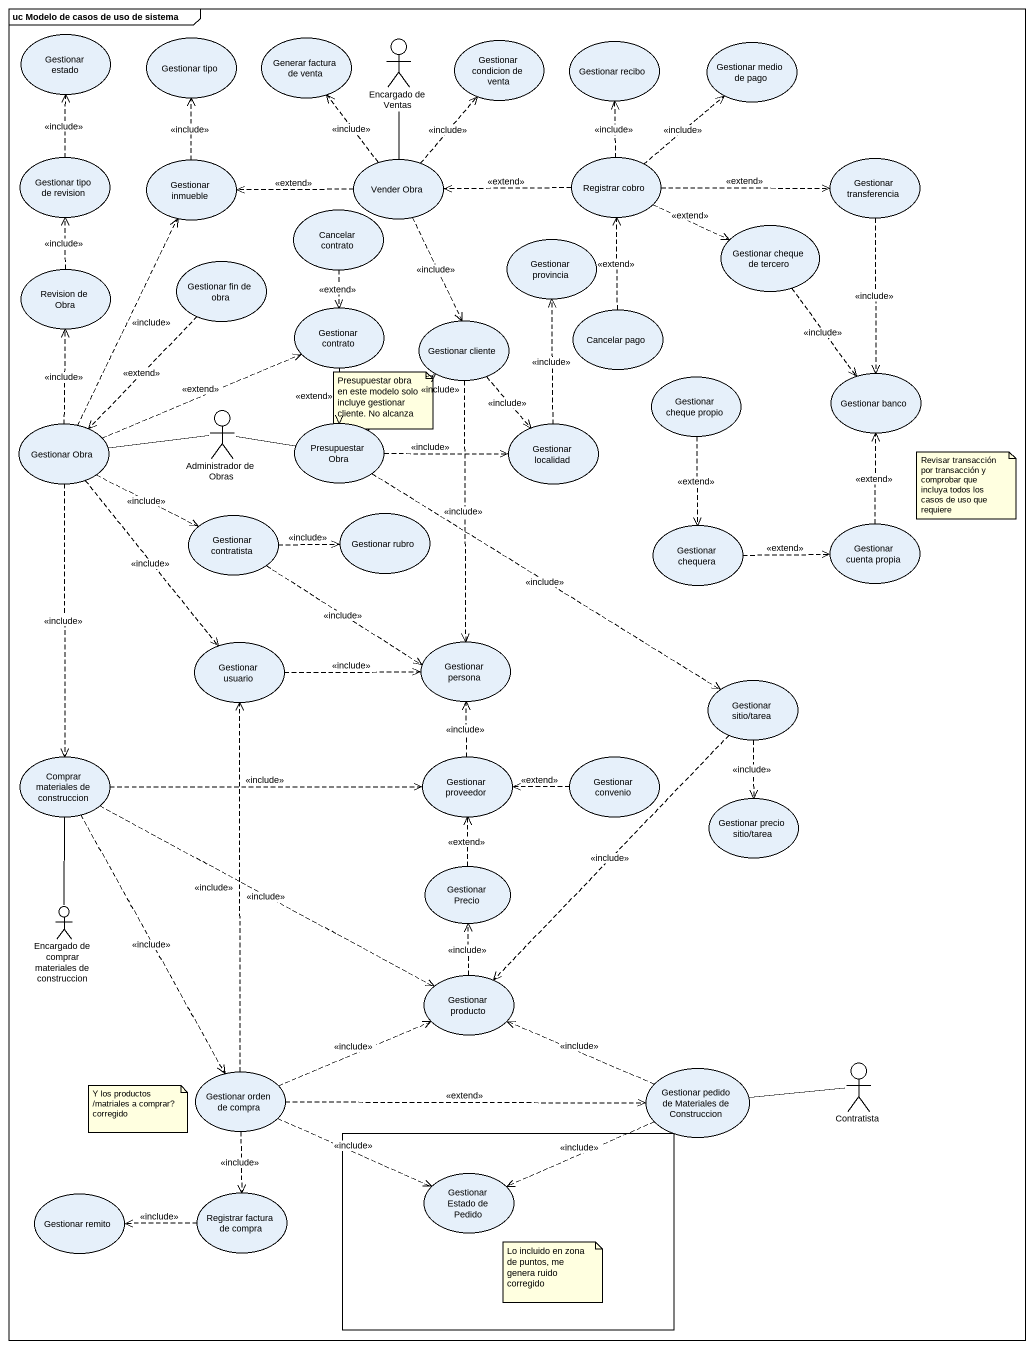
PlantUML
@startuml
mainframe uc Modelo de casos de uso de sistema
usecase "Gestionar estado" as Gestionar_estado
usecase "Gestionar tipo" as Gestionar_tipo
usecase "Generar factura de venta" as Generar_factura_de_venta
actor "Encargado de Ventas" as Encargado_de_Ventas
usecase "Gestionar condicion de venta" as Gestionar_condicion_de_venta
usecase "Gestionar recibo" as Gestionar_recibo
usecase "Gestionar medio de pago" as Gestionar_medio_de_pago
usecase "Gestionar tipo de revision" as Gestionar_tipo_de_revision
usecase "Gestionar inmueble" as Gestionar_inmueble
usecase "Vender Obra" as Vender_Obra
usecase "Registrar cobro" as Registrar_cobro
usecase "Gestionar transferencia" as Gestionar_transferencia
usecase "Cancelar contrato" as Cancelar_contrato
usecase "Gestionar provincia" as Gestionar_provincia
usecase "Gestionar cheque de tercero" as Gestionar_cheque_de_tercero
usecase "Revision de Obra" as Revision_de_Obra
usecase "Gestionar fin de obra" as Gestionar_fin_de_obra
usecase "Gestionar contrato" as Gestionar_contrato
usecase "Cancelar pago" as Cancelar_pago
usecase "Gestionar cliente" as Gestionar_cliente
usecase "Gestionar cheque propio" as Gestionar_cheque_propio
usecase "Gestionar banco" as Gestionar_banco
usecase "Gestionar Obra" as Gestionar_Obra
actor "Administrador de Obras" as Administrador_de_Obras
usecase "Presupuestar Obra" as Presupuestar_Obra
usecase "Gestionar localidad" as Gestionar_localidad
usecase "Gestionar contratista" as Gestionar_contratista
usecase "Gestionar rubro" as Gestionar_rubro
usecase "Gestionar chequera" as Gestionar_chequera
usecase "Gestionar cuenta propia" as Gestionar_cuenta_propia
usecase "Gestionar usuario" as Gestionar_usuario
usecase "Gestionar persona" as Gestionar_persona
usecase "Gestionar sitio/tarea" as Gestionar_sitio_tarea
usecase "Comprar materiales de construccion" as Comprar_materiales_de
usecase "Gestionar proveedor" as Gestionar_proveedor
usecase "Gestionar convenio" as Gestionar_convenio
usecase "Gestionar precio sitio/tarea" as Gestionar_precio_sitio_tarea
usecase "Gestionar Precio" as Gestionar_Precio
actor "Encargado de comprar materiales de construccion" as Encargado_de_comprar
usecase "Gestionar producto" as Gestionar_producto
usecase "Gestionar orden de compra" as Gestionar_orden_de_compra
usecase "Gestionar pedido de Materiales de Construccion" as Gestionar_pedido_de
actor Contratista
rectangle " " as rectangle1 {
  usecase "Gestionar Estado de Pedido" as Gestionar_Estado_de_Pedido
}
usecase "Gestionar remito" as Gestionar_remito
usecase "Registrar factura de compra" as Registrar_factura_de_compra
Encargado_de_Ventas -- Vender_Obra
Gestionar_tipo_de_revision .up.> Gestionar_estado : <<include>>
Gestionar_inmueble .up.> Gestionar_tipo : <<include>>
Vender_Obra .up.> Generar_factura_de_venta : <<include>>
Vender_Obra .up.> Gestionar_condicion_de_venta : <<include>>
Vender_Obra .left.> Gestionar_inmueble : <<extend>>
Vender_Obra ..> Gestionar_cliente : <<include>>
Registrar_cobro .up.> Gestionar_recibo : <<include>>
Registrar_cobro .up.> Gestionar_medio_de_pago : <<include>>
Registrar_cobro .left.> Vender_Obra : <<extend>>
Registrar_cobro .right.> Gestionar_transferencia : <<extend>>
Registrar_cobro .right.> Gestionar_cheque_de_tercero : <<extend>>
Gestionar_transferencia ..> Gestionar_banco : <<include>>
Cancelar_contrato ..> Gestionar_contrato : <<extend>>
Gestionar_cheque_de_tercero ..> Gestionar_banco : <<include>>
Revision_de_Obra .up.> Gestionar_tipo_de_revision : <<include>>
Gestionar_fin_de_obra ..> Gestionar_Obra : <<extend>>
Gestionar_contrato ..> Presupuestar_Obra : <<extend>>
Cancelar_pago .up.> Registrar_cobro : <<extend>>
Gestionar_cliente ..> Gestionar_localidad : <<include>>
Gestionar_cliente ..> Gestionar_persona : <<include>>
Gestionar_cheque_propio ..> Gestionar_chequera : <<extend>>
Gestionar_Obra .up.> Gestionar_inmueble : <<include>>
Gestionar_Obra .up.> Revision_de_Obra : <<include>>
Gestionar_Obra .right.> Gestionar_contrato : <<extend>>
Gestionar_Obra .right.> Gestionar_contratista : <<include>>
Gestionar_Obra ..> Gestionar_usuario : <<include>>
Gestionar_Obra ..> Comprar_materiales_de : <<include>>
Administrador_de_Obras -left- Gestionar_Obra
Administrador_de_Obras -right- Presupuestar_Obra
Presupuestar_Obra .up.> Gestionar_cliente : <<include>>
Presupuestar_Obra .right.> Gestionar_localidad : <<include>>
Presupuestar_Obra ..> Gestionar_sitio_tarea : <<include>>
Gestionar_localidad .up.> Gestionar_provincia : <<include>>
Gestionar_contratista .right.> Gestionar_rubro : <<include>>
Gestionar_contratista .right.> Gestionar_persona : <<include>>
Gestionar_chequera .right.> Gestionar_cuenta_propia : <<extend>>
Gestionar_cuenta_propia .up.> Gestionar_banco : <<extend>>
Gestionar_usuario .right.> Gestionar_persona : <<include>>
Gestionar_sitio_tarea ..> Gestionar_precio_sitio_tarea : <<include>>
Gestionar_sitio_tarea ..> Gestionar_producto : <<include>>
Comprar_materiales_de .right.> Gestionar_proveedor : <<include>>
Comprar_materiales_de .right.> Gestionar_producto : <<include>>
Comprar_materiales_de ..> Gestionar_orden_de_compra : <<include>>
Gestionar_proveedor .up.> Gestionar_persona : <<include>>
Gestionar_convenio .left.> Gestionar_proveedor : <<extend>>
Gestionar_Precio .up.> Gestionar_proveedor : <<extend>>
Encargado_de_comprar -up- Comprar_materiales_de
Gestionar_producto .up.> Gestionar_Precio : <<include>>
Gestionar_orden_de_compra .up.> Gestionar_usuario : <<include>>
Gestionar_orden_de_compra .right.> Gestionar_producto : <<include>>
Gestionar_orden_de_compra .right.> Gestionar_pedido_de : <<extend>>
Gestionar_orden_de_compra ..> Registrar_factura_de_compra : <<include>>
Gestionar_orden_de_compra .right.> Gestionar_Estado_de_Pedido : <<include>>
Gestionar_pedido_de .left.> Gestionar_producto : <<include>>
Gestionar_pedido_de .left.> Gestionar_Estado_de_Pedido : <<include>>
Contratista -left- Gestionar_pedido_de
Registrar_factura_de_compra .left.> Gestionar_remito : <<include>>
note as N1
  Presupuestar obra en este modelo solo incluye gestionar cliente. No alcanza
end note
note as N2
  Revisar transacción por transacción y comprobar que incluya todos los casos de uso que requiere
end note
note as N3
  Y los productos /matriales a comprar?
  corregido
end note
note as N4
  Lo incluido en zona de puntos, me genera ruido
  corregido
end note
@enduml
